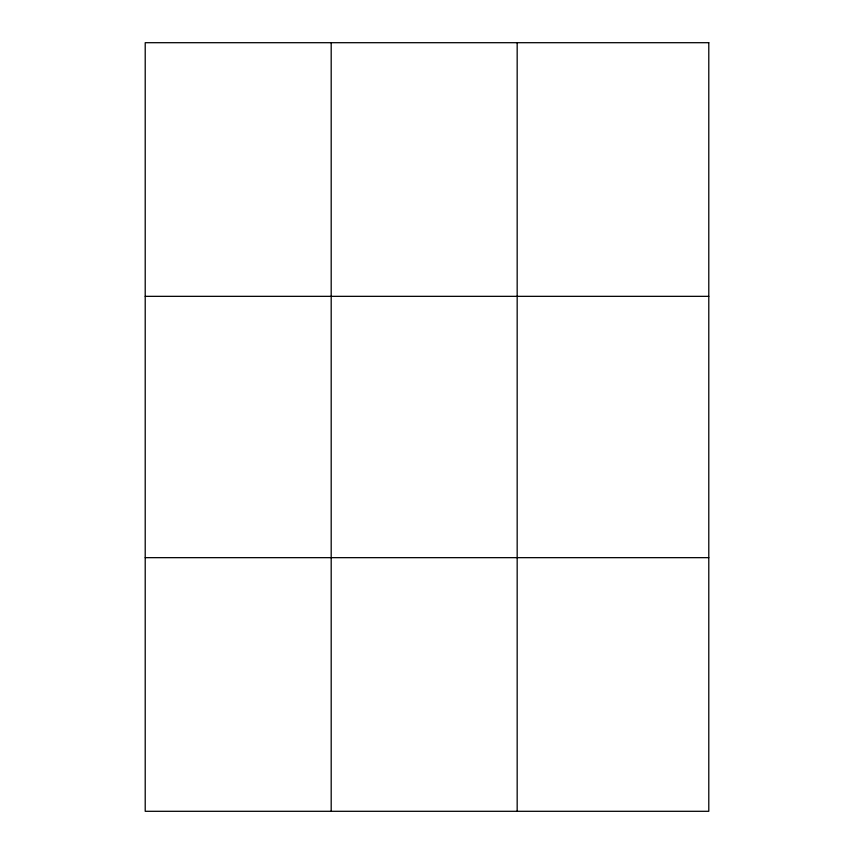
<?xml version="1.0" encoding="UTF-8"?>
<svg xmlns="http://www.w3.org/2000/svg" width="854" height="854" viewBox="0 0 854 854"><rect width="100%" height="100%" fill="white"/><g stroke="black" fill="none" stroke-linecap="round" stroke-linejoin="round"><path stroke-width="1.28" d="M331.192 42.7L331.192 811.3M517.172 42.7L517.172 811.3M145.212 296.338L708.788 296.338M145.212 557.662L708.788 557.662M708.788 42.7L708.788 811.3L145.212 811.3L145.212 42.7L708.788 42.7"/></g></svg>
